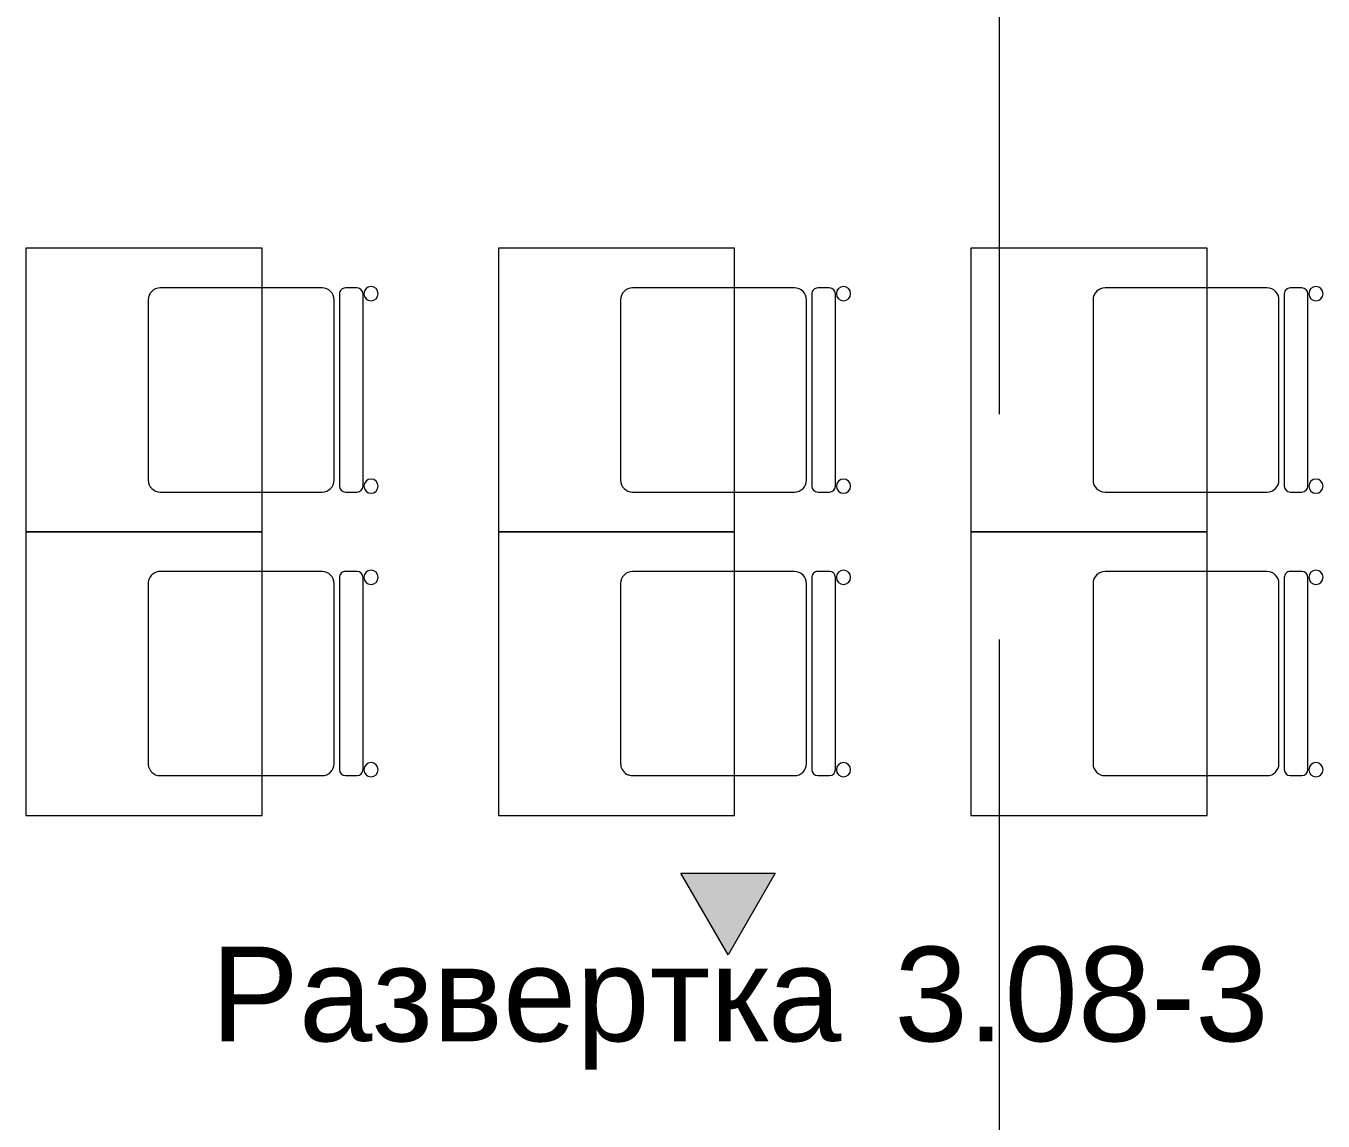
# Model space of a CAD drawing. Header units: millimetres. Extents: x 72431 to 128923, y -1987 to 12500.
# Drawn here: x 78599 to 81345, y 4123 to 6440 of the extents above; entities that cross this region are included whole.
import ezdxf

# ---------------------------------------------------------------- set-up
doc = ezdxf.new("R2010")
doc.units = ezdxf.units.MM
doc.linetypes.add('Осевая', pattern=[3175, 635, -476.25, 1587.5, -476.25])
for name, color, linetype, lineweight in [('G-ANNO-SYMB', 7, 'Continuous', 9), ('Оси', 7, 'Continuous', 9), ('Оси-2', 7, 'Осевая', 9)]:
    doc.layers.add(name, color=color, linetype=linetype, lineweight=lineweight)
doc.layers.add('I-FURN-1', color=7, linetype='Continuous', lineweight=9, true_color=0xf0f0f0)
doc.styles.add('Arial_1', font='arial.ttf', dxfattribs={"height": 200})

# ---------------------------------------------------------------- blocks, each defined once
blk = doc.blocks.new('Стол базовый прямоугольный - 1_7а-25476368-План разверток пом_3_08_ Этаж 3')
at = {"layer": 'I-FURN-1'}
for p, q in [((250, 300), (-250, 300)), ((-250, 300), (-250, -300)), ((250, -300), (250, 300)), ((-250, -300), (250, -300))]:
    blk.add_line(p, q, dxfattribs=at)
blk = doc.blocks.new('Стул Breuer - 1_9а-25403171-План разверток пом_3_08_ Этаж 3')
at = {"layer": 'I-FURN-1'}
for p, q in [((190.5, 241.3), (-190.5, 241.3)), ((-215.9, 215.9), (-215.9, 0)), ((215.9, 0), (215.9, 215.9)), ((-215.9, 0), (-215.9, -127)), ((215.9, -127), (215.9, 0)), ((203.2, -163.5), (-203.2, -163.5)), ((-190.5, -152.4), (190.5, -152.4)), ((-215.9, -176.2), (-215.9, -200.8)), ((215.9, -200.8), (215.9, -176.2)), ((-203.2, -213.5), (203.2, -213.5))]:
    blk.add_line(p, q, dxfattribs=at)
for centre, radius, start, end in [((-190.5, 215.9), 25.4, 135, 180), ((-190.5, 215.9), 25.4, 120, 135), ((-190.5, 215.9), 25.4, 105, 120), ((-190.5, 215.9), 25.4, 90, 105), ((190.5, 215.9), 25.4, 75, 90), ((190.5, 215.9), 25.4, 60, 75), ((190.5, 215.9), 25.4, 15, 60), ((190.5, 215.9), 25.4, 0, 15), ((-190.5, -127), 25.4, 180, 270), ((190.5, -127), 25.4, 270, 360), ((-203.2, -176.2), 12.7, 90, 180), ((203.2, -176.2), 12.7, 360, 90), ((-203.5, -230.6), 15.1, 360, 180), ((-203.2, -200.8), 12.7, 180, 270), ((203.7, -230.6), 15.1, 360, 180), ((203.2, -200.8), 12.7, 270, 360), ((-203.5, -230.6), 15.1, 180, 360), ((203.7, -230.6), 15.1, 180, 360)]:
    blk.add_arc(centre, radius, start, end, dxfattribs=at)
blk = doc.blocks.new('Стул Breuer - 1_9а-V2-План разверток пом_3_08_ Этаж 3')
at = {"layer": 'I-FURN-1'}
for p, q in [((190.5, 241.3), (-190.5, 241.3)), ((-215.9, 215.9), (-215.9, 0)), ((215.9, 0), (215.9, 215.9)), ((-215.9, 0), (-215.9, -127)), ((215.9, -127), (215.9, 0)), ((203.2, -163.5), (-203.2, -163.5)), ((-190.5, -152.4), (190.5, -152.4)), ((-215.9, -176.2), (-215.9, -200.8)), ((215.9, -200.8), (215.9, -176.2)), ((-203.2, -213.5), (203.2, -213.5))]:
    blk.add_line(p, q, dxfattribs=at)
for centre, radius, start, end in [((-190.5, 215.9), 25.4, 90, 180), ((190.5, 215.9), 25.4, 0, 90), ((-190.5, -127), 25.4, 180, 270), ((190.5, -127), 25.4, 270, 360), ((-203.2, -176.2), 12.7, 90, 180), ((203.2, -176.2), 12.7, 360, 90), ((-203.5, -230.6), 15.1, 360, 180), ((-203.2, -200.8), 12.7, 180, 270), ((203.7, -230.6), 15.1, 360, 180), ((203.2, -200.8), 12.7, 270, 360), ((-203.5, -230.6), 15.1, 180, 360), ((203.7, -230.6), 15.1, 180, 360)]:
    blk.add_arc(centre, radius, start, end, dxfattribs=at)
blk = doc.blocks.new('Стул Breuer - 1_9а-V5-План разверток пом_3_08_ Этаж 3')
at = {"layer": 'I-FURN-1'}
for p, q in [((190.5, 241.3), (-190.5, 241.3)), ((-215.9, 215.9), (-215.9, 0)), ((215.9, 0), (215.9, 215.9)), ((-215.9, 0), (-215.9, -127)), ((215.9, -127), (215.9, 0)), ((203.2, -163.5), (-203.2, -163.5)), ((-190.5, -152.4), (190.5, -152.4)), ((-215.9, -176.2), (-215.9, -200.8)), ((215.9, -200.8), (215.9, -176.2)), ((-203.2, -213.5), (203.2, -213.5))]:
    blk.add_line(p, q, dxfattribs=at)
for centre, radius, start, end in [((-190.5, 215.9), 25.4, 165, 180), ((-190.5, 215.9), 25.4, 150, 165), ((-190.5, 215.9), 25.4, 90, 150), ((190.5, 215.9), 25.4, 0, 90), ((-190.5, -127), 25.4, 180, 270), ((190.5, -127), 25.4, 270, 360), ((-203.2, -176.2), 12.7, 90, 180), ((203.2, -176.2), 12.7, 360, 90), ((-203.5, -230.6), 15.1, 360, 180), ((-203.2, -200.8), 12.7, 180, 270), ((203.7, -230.6), 15.1, 360, 180), ((203.2, -200.8), 12.7, 270, 360), ((-203.5, -230.6), 15.1, 180, 360), ((203.7, -230.6), 15.1, 180, 360)]:
    blk.add_arc(centre, radius, start, end, dxfattribs=at)
blk = doc.blocks.new('Фасад - Марка фасада_Указатель-25386507-План разверток пом_3_08_ Этаж 3')
at = {"layer": 'G-ANNO-SYMB'}
blk.add_hatch(color=256, dxfattribs=at).paths.add_polyline_path([(-1, 0), (0, 1.732), (1, 0), (0, 0)])
for p, q in [((0, 1.732), (-1, 0)), ((1, 0), (0, 1.732)), ((-1, 0), (0, 0)), ((0, 0), (1, 0))]:
    blk.add_line(p, q, dxfattribs=at)

msp = doc.modelspace()

# ---------------------------------------------------------------- linework, layer by layer
at = {"layer": 'Оси'}
msp.add_line((80660, 2007.5), (80660, 4507.5), dxfattribs=at)
at = {"layer": 'Оси-2'}
msp.add_line((80660, 4507.5), (80660, 10000), dxfattribs=at)

# ---------------------------------------------------------------- block references
at = {"layer": 'G-ANNO-SYMB', "extrusion": (0, 0, -1), "xscale": 99.99999999999993, "yscale": 99.99999999999993, "zscale": 99.99999999999993, "rotation": 180}
msp.add_blockref('Фасад - Марка фасада_Указатель-25386507-План разверток пом_3_08_ Этаж 3', (-80085.5, 4648), dxfattribs=at)
at = {"layer": 'I-FURN-1'}
for p in [(78849.3, 5670.1), (79849.3, 5670.1), (80849.3, 5670.1), (78849.3, 5070.1), (79849.3, 5070.1), (80849.3, 5070.1)]:
    msp.add_blockref('Стол базовый прямоугольный - 1_7а-25476368-План разверток пом_3_08_ Этаж 3', p, dxfattribs=at)
at = {"layer": 'I-FURN-1', "rotation": 89.99999999999959}
for name, p in [('Стул Breuer - 1_9а-V2-План разверток пом_3_08_ Этаж 3', (79099.3, 5670.1)), ('Стул Breuer - 1_9а-V2-План разверток пом_3_08_ Этаж 3', (80099.3, 5670.1)), ('Стул Breuer - 1_9а-V2-План разверток пом_3_08_ Этаж 3', (81099.3, 5670.1)), ('Стул Breuer - 1_9а-25403171-План разверток пом_3_08_ Этаж 3', (79099.3, 5070.1)), ('Стул Breuer - 1_9а-V5-План разверток пом_3_08_ Этаж 3', (80099.3, 5070.1)), ('Стул Breuer - 1_9а-V2-План разверток пом_3_08_ Этаж 3', (81099.3, 5070.1))]:
    msp.add_blockref(name, p, dxfattribs=at)

# ---------------------------------------------------------------- texts
at = {"layer": 'G-ANNO-SYMB', "char_height": 200, "attachment_point": 1, "style": 'Arial_1'}
for s, insert, width in [('Развертка', (78990.7, 4492.2), 1659.493), (' 3.08-3', (80359.9, 4492.2), 1074.261)]:
    msp.add_mtext(s, dxfattribs=dict(at, insert=insert, width=width))

doc.saveas('drawing.dxf')
